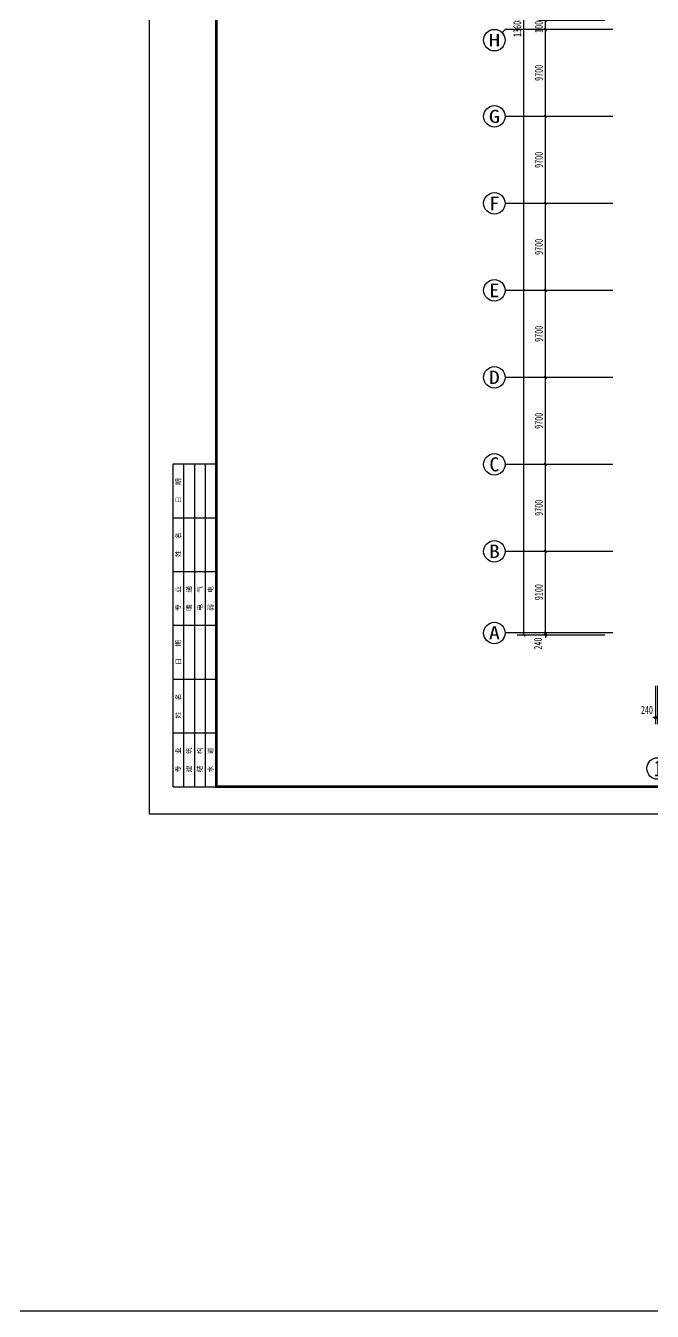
# Model space of a CAD drawing. Header units: millimetres. Extents: x -633009578 to 5705885, y -633235091 to 2571734.
# Drawn here: x 2711304 to 2781185, y 1575279 to 1718621 of the extents above; entities that cross this region are included whole.
import ezdxf
from ezdxf.enums import TextEntityAlignment as Align

# ---------------------------------------------------------------- set-up
doc = ezdxf.new("R2010")
doc.units = ezdxf.units.MM
doc.header["$LTSCALE"] = 1000
doc.header["$MEASUREMENT"] = 0
doc.layers.get('0').update_dxf_attribs({"color": 9})
for name, color, linetype in [('3T_WOOD', 21, 'Continuous'), ('AXIS_TEXT', 7, 'Continuous'), ('C-AXIS(轴号)', 3, 'Continuous'), ('设备-箱柜', 3, 'Continuous'), ('院图签、封面151013$0$PUB_TITLE', 153, 'Continuous'), ('院图签、封面151013$0$图签文字', 4, 'Continuous')]:
    doc.layers.add(name, color=color, linetype=linetype)
doc.styles.add('_TCH_AXIS', font='simhei.ttf', dxfattribs={"bigfont": 'GBCBIG'})
doc.styles.add('_TCH_DIM_T3', font='simhei.ttf', dxfattribs={"width": 0.707, "bigfont": 'GBCBIG'})
doc.styles.add('COMPLEX', font='simhei.ttf')
doc.styles.add('院图签、封面151013$0$-仿宋_GB2312', font='simhei.ttf')
doc.styles.add('院图签、封面151013$0$-宋体', font='simhei.ttf', dxfattribs={"width": 0.8})
doc.dimstyles.new('_TCH_ARCH&&300', dxfattribs={"dimtxt": 892.5, "dimasz": 300, "dimexe": 750, "dimexo": 900, "dimgap": 300, "dimtad": 1, "dimdec": 0, "dimzin": 0, "dimdsep": 46, "dimtxsty": '_TCH_DIM_T3', "dimblk": 'ARCHTICK', "dimcen": 0.09, "dimclrt": 7, "dimazin": 2, "dimtfac": 1, "dimtdec": 0, "dimtix": 1, "dimtmove": 2, "dimatfit": 3, "dimfxl": 1, "dimtolj": 1, "dimtzin": 0, "dimarcsym": 0})

# ---------------------------------------------------------------- blocks, each defined once
blk = doc.blocks.new('_ArchTick')
at = {"color": 0, "linetype": 'ByBlock', "const_width": 0.4}
blk.add_lwpolyline([(-0.5, -0.5), (0.5, 0.5)], dxfattribs=at)
blk = doc.blocks.new('*D399')
at = {"layer": 'C-AXIS(轴号)', "color": 0, "lineweight": -2, "transparency": 16777216}
for p, q in [((-139200, -500), (-146550, -500)), ((-139200, -740), (-146550, -740)), ((-145800, -500), (-145800, -200)), ((-145800, -740), (-145800, -500)), ((-145800, -740), (-145800, -1040))]:
    blk.add_line(p, q, dxfattribs=at)
at = {"layer": 'Defpoints', "color": 0, "transparency": 16777216}
for p in [(-145800, -500), (-138300, -500), (-138300, -740)]:
    blk.add_point(p, dxfattribs=at)
at = {"layer": 'C-AXIS(轴号)', "color": 0, "linetype": 'ByBlock', "lineweight": -2, "transparency": 16777216, "xscale": 300, "yscale": 300, "zscale": 300}
for p, rotation in [((-145800, -500), 270), ((-145800, -740), 90)]:
    blk.add_blockref('_ArchTick', p, dxfattribs=dict(at, rotation=rotation))
at = {"layer": 'C-AXIS(轴号)', "color": 7, "transparency": 16777216, "insert": (-146625, -1688), "char_height": 892.5, "attachment_point": 5, "rotation": 90, "style": '_TCH_DIM_T3'}
blk.add_mtext('\\A1;240', dxfattribs=at)
blk = doc.blocks.new('*D400')
at = {"layer": 'C-AXIS(轴号)', "color": 0, "lineweight": -2, "transparency": 16777216}
for p, q in [((-139200, 8600), (-146550, 8600)), ((-145800, -500), (-145800, 8600)), ((-139200, -500), (-146550, -500))]:
    blk.add_line(p, q, dxfattribs=at)
at = {"layer": 'Defpoints', "color": 0, "transparency": 16777216}
for p in [(-145800, 8600), (-138300, 8600), (-138300, -500)]:
    blk.add_point(p, dxfattribs=at)
at = {"layer": 'C-AXIS(轴号)', "color": 0, "linetype": 'ByBlock', "lineweight": -2, "transparency": 16777216, "xscale": 300, "yscale": 300, "zscale": 300}
for p, rotation in [((-145800, 8600), 90), ((-145800, -500), 270)]:
    blk.add_blockref('_ArchTick', p, dxfattribs=dict(at, rotation=rotation))
at = {"layer": 'C-AXIS(轴号)', "color": 7, "transparency": 16777216, "insert": (-146546, 4050), "char_height": 892.5, "attachment_point": 5, "rotation": 90, "style": '_TCH_DIM_T3'}
blk.add_mtext('\\A1;9100', dxfattribs=at)
blk = doc.blocks.new('*D401')
at = {"layer": 'C-AXIS(轴号)', "color": 0, "lineweight": -2, "transparency": 16777216}
for p, q in [((-139200, 18300), (-146550, 18300)), ((-145800, 8600), (-145800, 18300)), ((-139200, 8600), (-146550, 8600))]:
    blk.add_line(p, q, dxfattribs=at)
at = {"layer": 'Defpoints', "color": 0, "transparency": 16777216}
for p in [(-145800, 18300), (-138300, 18300), (-138300, 8600)]:
    blk.add_point(p, dxfattribs=at)
at = {"layer": 'C-AXIS(轴号)', "color": 0, "linetype": 'ByBlock', "lineweight": -2, "transparency": 16777216, "xscale": 300, "yscale": 300, "zscale": 300}
for p, rotation in [((-145800, 18300), 90), ((-145800, 8600), 270)]:
    blk.add_blockref('_ArchTick', p, dxfattribs=dict(at, rotation=rotation))
at = {"layer": 'C-AXIS(轴号)', "color": 7, "transparency": 16777216, "insert": (-146546, 13450), "char_height": 892.5, "attachment_point": 5, "rotation": 90, "style": '_TCH_DIM_T3'}
blk.add_mtext('\\A1;9700', dxfattribs=at)
blk = doc.blocks.new('*D402')
at = {"layer": 'C-AXIS(轴号)', "color": 0, "lineweight": -2, "transparency": 16777216}
for p, q in [((-139200, 28000), (-146550, 28000)), ((-145800, 18300), (-145800, 28000)), ((-139200, 18300), (-146550, 18300))]:
    blk.add_line(p, q, dxfattribs=at)
at = {"layer": 'Defpoints', "color": 0, "transparency": 16777216}
for p in [(-145800, 28000), (-138300, 28000), (-138300, 18300)]:
    blk.add_point(p, dxfattribs=at)
at = {"layer": 'C-AXIS(轴号)', "color": 0, "linetype": 'ByBlock', "lineweight": -2, "transparency": 16777216, "xscale": 300, "yscale": 300, "zscale": 300}
for p, rotation in [((-145800, 28000), 90), ((-145800, 18300), 270)]:
    blk.add_blockref('_ArchTick', p, dxfattribs=dict(at, rotation=rotation))
at = {"layer": 'C-AXIS(轴号)', "color": 7, "transparency": 16777216, "insert": (-146546, 23150), "char_height": 892.5, "attachment_point": 5, "rotation": 90, "style": '_TCH_DIM_T3'}
blk.add_mtext('\\A1;9700', dxfattribs=at)
blk = doc.blocks.new('*D403')
at = {"layer": 'C-AXIS(轴号)', "color": 0, "lineweight": -2, "transparency": 16777216}
for p, q in [((-139200, 37700), (-146550, 37700)), ((-145800, 28000), (-145800, 37700)), ((-139200, 28000), (-146550, 28000))]:
    blk.add_line(p, q, dxfattribs=at)
at = {"layer": 'Defpoints', "color": 0, "transparency": 16777216}
for p in [(-145800, 37700), (-138300, 37700), (-138300, 28000)]:
    blk.add_point(p, dxfattribs=at)
at = {"layer": 'C-AXIS(轴号)', "color": 0, "linetype": 'ByBlock', "lineweight": -2, "transparency": 16777216, "xscale": 300, "yscale": 300, "zscale": 300}
for p, rotation in [((-145800, 37700), 90), ((-145800, 28000), 270)]:
    blk.add_blockref('_ArchTick', p, dxfattribs=dict(at, rotation=rotation))
at = {"layer": 'C-AXIS(轴号)', "color": 7, "transparency": 16777216, "insert": (-146546, 32850), "char_height": 892.5, "attachment_point": 5, "rotation": 90, "style": '_TCH_DIM_T3'}
blk.add_mtext('\\A1;9700', dxfattribs=at)
blk = doc.blocks.new('*D404')
at = {"layer": 'C-AXIS(轴号)', "color": 0, "lineweight": -2, "transparency": 16777216}
for p, q in [((-139200, 47400), (-146550, 47400)), ((-145800, 37700), (-145800, 47400)), ((-139200, 37700), (-146550, 37700))]:
    blk.add_line(p, q, dxfattribs=at)
at = {"layer": 'Defpoints', "color": 0, "transparency": 16777216}
for p in [(-145800, 47400), (-138300, 47400), (-138300, 37700)]:
    blk.add_point(p, dxfattribs=at)
at = {"layer": 'C-AXIS(轴号)', "color": 0, "linetype": 'ByBlock', "lineweight": -2, "transparency": 16777216, "xscale": 300, "yscale": 300, "zscale": 300}
for p, rotation in [((-145800, 47400), 90), ((-145800, 37700), 270)]:
    blk.add_blockref('_ArchTick', p, dxfattribs=dict(at, rotation=rotation))
at = {"layer": 'C-AXIS(轴号)', "color": 7, "transparency": 16777216, "insert": (-146546, 42550), "char_height": 892.5, "attachment_point": 5, "rotation": 90, "style": '_TCH_DIM_T3'}
blk.add_mtext('\\A1;9700', dxfattribs=at)
blk = doc.blocks.new('*D405')
at = {"layer": 'C-AXIS(轴号)', "color": 0, "lineweight": -2, "transparency": 16777216}
for p, q in [((-139200, 57100), (-146550, 57100)), ((-145800, 47400), (-145800, 57100)), ((-139200, 47400), (-146550, 47400))]:
    blk.add_line(p, q, dxfattribs=at)
at = {"layer": 'Defpoints', "color": 0, "transparency": 16777216}
for p in [(-145800, 57100), (-138300, 57100), (-138300, 47400)]:
    blk.add_point(p, dxfattribs=at)
at = {"layer": 'C-AXIS(轴号)', "color": 0, "linetype": 'ByBlock', "lineweight": -2, "transparency": 16777216, "xscale": 300, "yscale": 300, "zscale": 300}
for p, rotation in [((-145800, 57100), 90), ((-145800, 47400), 270)]:
    blk.add_blockref('_ArchTick', p, dxfattribs=dict(at, rotation=rotation))
at = {"layer": 'C-AXIS(轴号)', "color": 7, "transparency": 16777216, "insert": (-146546, 52250), "char_height": 892.5, "attachment_point": 5, "rotation": 90, "style": '_TCH_DIM_T3'}
blk.add_mtext('\\A1;9700', dxfattribs=at)
blk = doc.blocks.new('*D406')
at = {"layer": 'C-AXIS(轴号)', "color": 0, "lineweight": -2, "transparency": 16777216}
for p, q in [((-139200, 66800), (-146550, 66800)), ((-145800, 57100), (-145800, 66800)), ((-139200, 57100), (-146550, 57100))]:
    blk.add_line(p, q, dxfattribs=at)
at = {"layer": 'Defpoints', "color": 0, "transparency": 16777216}
for p in [(-145800, 66800), (-138300, 66800), (-138300, 57100)]:
    blk.add_point(p, dxfattribs=at)
at = {"layer": 'C-AXIS(轴号)', "color": 0, "linetype": 'ByBlock', "lineweight": -2, "transparency": 16777216, "xscale": 300, "yscale": 300, "zscale": 300}
for p, rotation in [((-145800, 66800), 90), ((-145800, 57100), 270)]:
    blk.add_blockref('_ArchTick', p, dxfattribs=dict(at, rotation=rotation))
at = {"layer": 'C-AXIS(轴号)', "color": 7, "transparency": 16777216, "insert": (-146546, 61950), "char_height": 892.5, "attachment_point": 5, "rotation": 90, "style": '_TCH_DIM_T3'}
blk.add_mtext('\\A1;9700', dxfattribs=at)
blk = doc.blocks.new('*D407')
at = {"layer": 'C-AXIS(轴号)', "color": 0, "lineweight": -2, "transparency": 16777216}
for p, q in [((-139200, 67800), (-146550, 67800)), ((-145800, 67800), (-145800, 68100)), ((-145800, 66800), (-145800, 67800)), ((-139200, 66800), (-146550, 66800)), ((-145800, 66800), (-145800, 66500))]:
    blk.add_line(p, q, dxfattribs=at)
at = {"layer": 'Defpoints', "color": 0, "transparency": 16777216}
for p in [(-145800, 67800), (-138300, 67800), (-138300, 66800)]:
    blk.add_point(p, dxfattribs=at)
at = {"layer": 'C-AXIS(轴号)', "color": 0, "linetype": 'ByBlock', "lineweight": -2, "transparency": 16777216, "xscale": 300, "yscale": 300, "zscale": 300}
for p, rotation in [((-145800, 67800), 270), ((-145800, 66800), 90)]:
    blk.add_blockref('_ArchTick', p, dxfattribs=dict(at, rotation=rotation))
at = {"layer": 'C-AXIS(轴号)', "color": 7, "transparency": 16777216, "insert": (-146546, 67300), "char_height": 892.5, "attachment_point": 5, "rotation": 90, "style": '_TCH_DIM_T3'}
blk.add_mtext('\\A1;1000', dxfattribs=at)
blk = doc.blocks.new('*D416')
at = {"layer": 'C-AXIS(轴号)', "color": 0, "lineweight": -2, "transparency": 16777216}
for p, q in [((-139200, 135340), (-148950, 135340)), ((-148200, -740), (-148200, 135340)), ((-139200, -740), (-148950, -740))]:
    blk.add_line(p, q, dxfattribs=at)
at = {"layer": 'Defpoints', "color": 0, "transparency": 16777216}
for p in [(-148200, 135340), (-138300, 135340), (-138300, -740)]:
    blk.add_point(p, dxfattribs=at)
at = {"layer": 'C-AXIS(轴号)', "color": 0, "linetype": 'ByBlock', "lineweight": -2, "transparency": 16777216, "xscale": 300, "yscale": 300, "zscale": 300}
for p, rotation in [((-148200, 135340), 90), ((-148200, -740), 270)]:
    blk.add_blockref('_ArchTick', p, dxfattribs=dict(at, rotation=rotation))
at = {"layer": 'C-AXIS(轴号)', "color": 7, "transparency": 16777216, "insert": (-148946, 67300), "char_height": 892.5, "attachment_point": 5, "rotation": 90, "style": '_TCH_DIM_T3'}
blk.add_mtext('\\A1;136080', dxfattribs=at)
blk = doc.blocks.new('_AXISO')
blk.add_circle((0, 0), 0.5)
at = {"layer": 'AXIS_TEXT', "style": 'COMPLEX', "width": 1.041667}
blk.add_attdef('A', text='', height=0.56, dxfattribs=at).set_placement((-0.25, -0.28), (0.25, -0.28), align=Align.FIT)
blk = doc.blocks.new('*D417')
at = {"layer": 'C-AXIS(轴号)', "color": 0, "lineweight": -2, "transparency": 16777216}
for p, q in [((-133540, -6400), (-133540, -10660)), ((-133300, -6400), (-133300, -10660)), ((-133540, -9910), (-133840, -9910)), ((-133540, -9910), (-133300, -9910)), ((-133300, -9910), (-133000, -9910))]:
    blk.add_line(p, q, dxfattribs=at)
at = {"layer": 'Defpoints', "color": 0, "transparency": 16777216}
for p in [(-133540, -5500), (-133300, -5500), (-133300, -9910)]:
    blk.add_point(p, dxfattribs=at)
at = {"layer": 'C-AXIS(轴号)', "color": 0, "linetype": 'ByBlock', "lineweight": -2, "transparency": 16777216, "xscale": 300, "yscale": 300, "zscale": 300}
blk.add_blockref('_ArchTick', (-133540, -9910), dxfattribs=at)
at = {"layer": 'C-AXIS(轴号)', "color": 0, "linetype": 'ByBlock', "lineweight": -2, "transparency": 16777216, "xscale": 300, "yscale": 300, "zscale": 300, "rotation": 180}
blk.add_blockref('_ArchTick', (-133300, -9910), dxfattribs=at)
at = {"layer": 'C-AXIS(轴号)', "color": 7, "transparency": 16777216, "insert": (-134488, -9085), "char_height": 892.5, "attachment_point": 5, "style": '_TCH_DIM_T3'}
blk.add_mtext('\\A1;240', dxfattribs=at)
blk = doc.blocks.new('院图签、封面151013$0$$titleblk$00000094')
at = {"layer": '院图签、封面151013$0$PUB_TITLE'}
for p, q in [((-120, 16), (0, 16)), ((-120, 16), (-120, 0)), ((-100, 16), (-100, 0)), ((-80, 16), (-80, 0)), ((-60, 16), (-60, 0)), ((-40, 16), (-40, 0)), ((-20, 16), (-20, 0)), ((0, 16), (0, 0)), ((-120, 12), (0, 12)), ((-120, 8), (0, 8)), ((-120, 4), (0, 4)), ((-120, 0), (0, 0))]:
    blk.add_line(p, q, dxfattribs=at)
at = {"layer": '院图签、封面151013$0$PUB_TITLE', "style": '院图签、封面151013$0$-仿宋_GB2312'}
for s, p in [('专   业', (-110, 13.2)), ('姓   名', (-90, 13.2)), ('日   期', (-70, 13.2)), ('专   业', (-50, 13.2)), ('姓   名', (-30, 13.2)), ('日   期', (-10, 13.2)), ('建   筑', (-110, 9.2)), ('暖   通', (-50, 9.2)), ('结   构', (-110, 5.2)), ('电   气', (-50, 5.2)), ('水   道', (-110, 1.2)), ('弱   电', (-50, 1.2))]:
    blk.add_text(s, height=1.8, dxfattribs=at).set_placement(p, align=Align.CENTER)
blk = doc.blocks.new('建筑图框_A1')
at = {"layer": '院图签、封面151013$0$PUB_TITLE'}
blk.add_lwpolyline([(0, 0), (84100, 0), (84100, 59400), (0, 59400)], close=True, dxfattribs=at)
at = {"layer": '院图签、封面151013$0$PUB_TITLE', "const_width": 100}
blk.add_lwpolyline([(2500, 1000), (83100, 1000), (83100, 58400), (2500, 58400)], close=True, dxfattribs=at)
at = {"layer": '院图签、封面151013$0$PUB_TITLE', "xscale": 100, "yscale": 100, "zscale": 100, "rotation": 89.99999999999999}
blk.add_blockref('院图签、封面151013$0$$titleblk$00000094', (2500, 13000), dxfattribs=at)
at = {"layer": '院图签、封面151013$0$图签文字', "color": 6, "style": '院图签、封面151013$0$-宋体'}
for tag, height, width, p in [('工程主持人', 400, 0.8, (79991, 29506)), ('审定', 400, 0.8, (79991, 28706)), ('审核', 400, 0.8, (79991, 27906)), ('专业负责人', 400, 0.8, (79991, 27106)), ('校对', 400, 0.8, (79991, 26306)), ('设计', 400, 0.8, (79991, 25506)), ('方案设计人', 400, 0.8, (79991, 24707)), ('工程编号', 300, 0.7, (81000, 8700)), ('版次', 300, 0.7, (78738, 3006)), ('日期', 300, 0.7, (82038, 3000)), ('比例', 300, 0.7, (78738, 2200)), ('图号_X施', 300, 0.7, (81538, 2200)), ('图号', 200, 0.7, (82538, 2400)), ('图号_总数', 200, 0.7, (82538, 2000))]:
    blk.add_attdef(tag, text='', height=height, dxfattribs=dict(at, width=width)).set_placement(p, align=Align.MIDDLE_CENTER)
at = {"layer": '院图签、封面151013$0$图签文字', "color": 6, "style": '院图签、封面151013$0$-宋体', "width": 0.7}
for tag, p in [('建设单位_001', (80936, 7446)), ('工程名称_001', (80934, 6045)), ('图名_001', (79743, 4060))]:
    blk.add_attdef(tag, p, '', height=300, dxfattribs=at)
blk = doc.blocks.new('G$C91E54488')
at = {"layer": 'C-AXIS(轴号)'}
for p, q in [((-150651.5, 66448.5), (-150300, 66800)), ((-138300, 66800), (-150300, 66800)), ((-138300, 57100), (-150300, 57100)), ((-138300, 47400), (-150300, 47400)), ((-138300, 37700), (-150300, 37700)), ((-138300, 28000), (-150300, 28000)), ((-138300, 18300), (-150300, 18300)), ((-138300, 8600), (-150300, 8600)), ((-138300, -500), (-150300, -500))]:
    blk.add_line(p, q, dxfattribs=at)
ref = blk.add_blockref('_AXISO', (-151500, 65600), dxfattribs=dict(at, xscale=2400, yscale=2400, zscale=2400))
ref.add_attrib('A', 'H', dxfattribs={"layer": 'AXIS_TEXT', "height": 1390.3, "style": '_TCH_AXIS'}).set_placement((-152162.1, 64904.8), (-150837.9, 64904.8), align=Align.FIT)
ref = blk.add_blockref('_AXISO', (-151500, 57100), dxfattribs=dict(at, xscale=2400, yscale=2400, zscale=2400))
ref.add_attrib('A', 'G', dxfattribs={"layer": 'AXIS_TEXT', "height": 1457.8, "style": '_TCH_AXIS'}).set_placement((-152124.8, 56371.1), (-150875.2, 56371.1), align=Align.FIT)
ref = blk.add_blockref('_AXISO', (-151500, 47400), dxfattribs=dict(at, xscale=2400, yscale=2400, zscale=2400))
ref.add_attrib('A', 'F', dxfattribs={"layer": 'AXIS_TEXT', "height": 1527.2, "style": '_TCH_AXIS'}).set_placement((-152081.8, 46636.4), (-150918.2, 46636.4), align=Align.FIT)
ref = blk.add_blockref('_AXISO', (-151500, 37700), dxfattribs=dict(at, xscale=2400, yscale=2400, zscale=2400))
ref.add_attrib('A', 'E', dxfattribs={"layer": 'AXIS_TEXT', "height": 1527.2, "style": '_TCH_AXIS'}).set_placement((-152081.8, 36936.4), (-150918.2, 36936.4), align=Align.FIT)
ref = blk.add_blockref('_AXISO', (-151500, 28000), dxfattribs=dict(at, xscale=2400, yscale=2400, zscale=2400))
ref.add_attrib('A', 'D', dxfattribs={"layer": 'AXIS_TEXT', "height": 1492.3, "style": '_TCH_AXIS'}).set_placement((-152104, 27253.8), (-150896, 27253.8), align=Align.FIT)
ref = blk.add_blockref('_AXISO', (-151500, 18300), dxfattribs=dict(at, xscale=2400, yscale=2400, zscale=2400))
ref.add_attrib('A', 'C', dxfattribs={"layer": 'AXIS_TEXT', "height": 1562.4, "style": '_TCH_AXIS'}).set_placement((-152058, 17518.8), (-150942, 17518.8), align=Align.FIT)
ref = blk.add_blockref('_AXISO', (-151500, 8600), dxfattribs=dict(at, xscale=2400, yscale=2400, zscale=2400))
ref.add_attrib('A', 'B', dxfattribs={"layer": 'AXIS_TEXT', "height": 1492.3, "style": '_TCH_AXIS'}).set_placement((-152104, 7853.8), (-150896, 7853.8), align=Align.FIT)
ref = blk.add_blockref('_AXISO', (-151500, -500), dxfattribs=dict(at, xscale=2400, yscale=2400, zscale=2400))
ref.add_attrib('A', 'A', dxfattribs={"layer": 'AXIS_TEXT', "height": 1457.8, "style": '_TCH_AXIS'}).set_placement((-152124.8, -1228.9), (-150875.2, -1228.9), align=Align.FIT)
ref = blk.add_blockref('_AXISO', (-133300, -15609.8), dxfattribs=dict(at, xscale=2400, yscale=2400, zscale=2400))
ref.add_attrib('A', '1', dxfattribs={"layer": 'AXIS_TEXT', "height": 1764.8, "style": '_TCH_AXIS'}).set_placement((-133678.2, -16492.2), (-132921.8, -16492.2), align=Align.FIT)
for p1, p2, distance, picture, middle in [((-138300, -740), (-138300, 135340), 9900, '*D416', (-148946.2, 67300)), ((-138300, 66800), (-138300, 67800), 7500, '*D407', (-146546.2, 67300)), ((-138300, 57100), (-138300, 66800), 7500, '*D406', (-146546.2, 61950)), ((-138300, 47400), (-138300, 57100), 7500, '*D405', (-146546.2, 52250)), ((-138300, 37700), (-138300, 47400), 7500, '*D404', (-146546.2, 42550)), ((-138300, 28000), (-138300, 37700), 7500, '*D403', (-146546.2, 32850)), ((-138300, 18300), (-138300, 28000), 7500, '*D402', (-146546.2, 23150)), ((-138300, 8600), (-138300, 18300), 7500, '*D401', (-146546.2, 13450)), ((-138300, -500), (-138300, 8600), 7500, '*D400', (-146546.2, 4050))]:
    dim = blk.add_aligned_dim(p1=p1, p2=p2, distance=distance, dimstyle='_TCH_ARCH&&300', dxfattribs=at)
    dim.commit()
    dim.dimension.update_dxf_attribs({"geometry": picture, "text_midpoint": middle})
for base, p1, p2, angle, picture, middle in [((-145800, -500), (-138300, -740), (-138300, -500), 90, '*D399', (-146625, -1688)), ((-133300, -9909.8), (-133540, -5500), (-133300, -5500), 0, '*D417', (-134488, -9084.8))]:
    dim = blk.add_linear_dim(base=base, p1=p1, p2=p2, angle=angle, dimstyle='_TCH_ARCH&&300', dxfattribs=at)
    dim.commit()
    dim.dimension.update_dxf_attribs({"geometry": picture, "text_midpoint": middle, "dimtype": 161})

msp = doc.modelspace()

# ---------------------------------------------------------------- linework, layer by layer
at = {"layer": '3T_WOOD'}
msp.add_lwpolyline([(2149863.9, 2571734.1), (4312712.4, 2571734.1), (4312712.4, 1575278.9), (2149863.9, 1575278.9)], close=True, dxfattribs=at)

# ---------------------------------------------------------------- block references
msp.add_blockref('G$C91E54488', (2915076, 1651413.5), dxfattribs=at)
at = {"layer": '设备-箱柜', "xscale": 3, "yscale": 3}
msp.add_blockref('建筑图框_A1', (2725055.4, 1630763.7, 0), dxfattribs=at)

doc.saveas('drawing.dxf')
